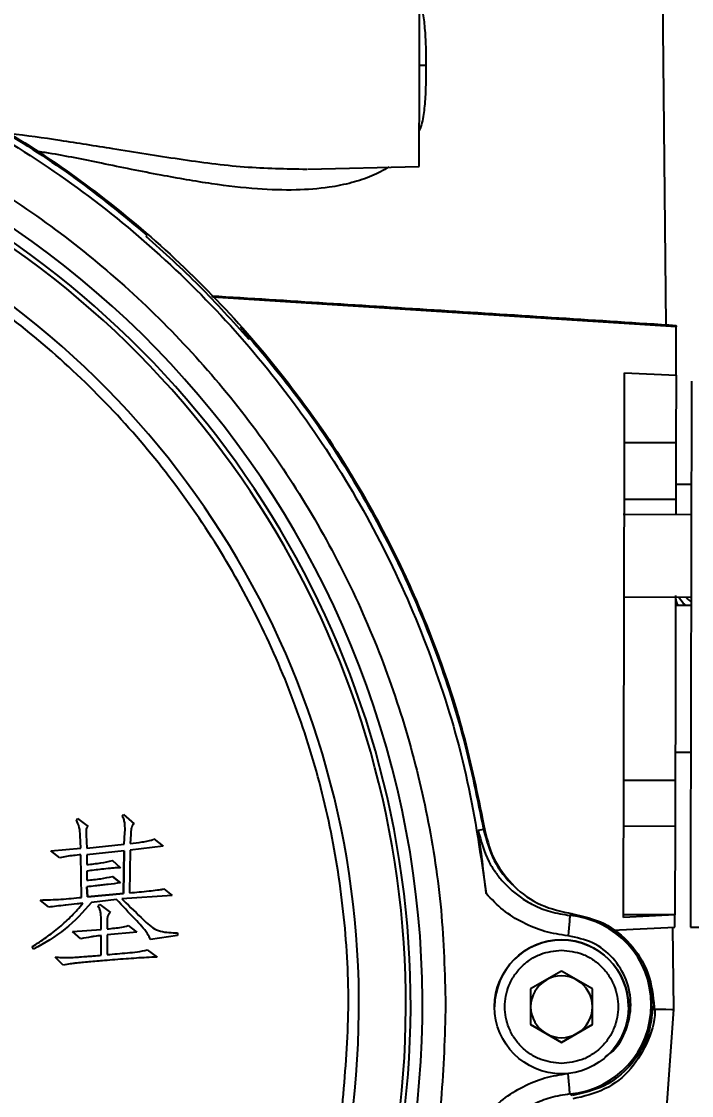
# Model space of a CAD drawing. Header units: millimetres. Extents: x 5659 to 7608, y 3628 to 5007.
# Drawn here: x 6293.3 to 6358.4, y 4759.1 to 4863.5 of the extents above; entities that cross this region are included whole.
import ezdxf

# ---------------------------------------------------------------- set-up
doc = ezdxf.new("R2010")
doc.units = ezdxf.units.MM
doc.layers.add('AM_5', color=3, linetype='Continuous', lineweight=25)
doc.styles.add('SLDTEXTSTYLE1', font='txt.shx', dxfattribs={"width": 0.7, "bigfont": 'gbcbig.shx'})
doc.dimstyles.new('SLDDIMSTYLE12$0', dxfattribs={"dimtxt": 12, "dimasz": 10, "dimexe": 0, "dimexo": 0.0625, "dimgap": 0.875, "dimtad": 1, "dimdec": 1, "dimlfac": 1.8, "dimrnd": 1e-09, "dimzin": 12, "dimdsep": 46, "dimtxsty": 'SLDTEXTSTYLE1', "dimcen": 0.09, "dimdle": 8.16, "dimclrd": 3, "dimclre": 3, "dimadec": 0, "dimazin": 3, "dimtfac": 1, "dimtdec": 1, "dimtofl": 0, "dimtmove": 0, "dimatfit": 3, "dimfxl": 0, "dimfrac": 2, "dimtolj": 1, "dimlwd": 5, "dimlwe": 5, "dimarcsym": 0})

# ---------------------------------------------------------------- blocks, each defined once
blk = doc.blocks.new('*D65')
at = {"layer": 'AM_5', "color": 3, "lineweight": 5, "transparency": 16777216}
blk.add_line((6297.04, 4966.27), (6476.87, 4966.27), dxfattribs=at)
at = {"layer": 'AM_5', "color": 3, "linetype": 'Continuous', "lineweight": 5, "transparency": 16777216}
for p, q in [((6476.87, 4956.27), (6476.87, 4677.53)), ((6344.04, 4667.53), (6476.87, 4667.53))]:
    blk.add_line(p, q, dxfattribs=at)
at = {"layer": 'AM_5', "color": 3, "transparency": 16777216}
for points in [[(6475.2, 4956.27), (6478.53, 4956.27), (6476.87, 4966.27)], [(6475.2, 4677.53), (6478.53, 4677.53), (6476.87, 4667.53)]]:
    blk.add_solid(points, dxfattribs=at)
at = {"layer": 'Defpoints', "color": 0, "transparency": 16777216}
for p in [(6296.97, 4966.27), (6343.98, 4667.53), (6476.87, 4667.53)]:
    blk.add_point(p, dxfattribs=at)
at = {"layer": 'AM_5', "color": 0, "transparency": 16777216, "insert": (6469.99, 4816.9), "char_height": 12, "attachment_point": 5, "rotation": 90, "style": 'SLDTEXTSTYLE1'}
blk.add_mtext('\\A1;300', dxfattribs=at)

msp = doc.modelspace()

# ---------------------------------------------------------------- linework, layer by layer
at = {"color": 7, "linetype": 'Continuous', "lineweight": 25}
for p, q in [((6355.933, 4833.987), (6355.401, 4882.506)), ((6321.088, 4849.144), (6331.931, 4849.405)), ((6305.399, 4842.592), (6305.51, 4842.704)), ((6356.897, 4833.813), (6311.849, 4836.712)), ((6314.568, 4833.829), (6315.498, 4832.702)), ((6315.506, 4832.709), (6315.394, 4832.597)), ((6351.888, 4829.338), (6356.887, 4829.112)), ((6356.887, 4829.112), (6356.873, 4822.537)), ((6356.873, 4822.537), (6351.873, 4822.547)), ((6358.365, 4818.499), (6356.865, 4818.502)), ((6356.862, 4817.043), (6351.862, 4817.053)), ((6356.862, 4817.043), (6356.858, 4815.566)), ((6358.358, 4815.562), (6351.758, 4815.577)), ((6351.741, 4807.577), (6358.341, 4807.562)), ((6358.34, 4806.739), (6356.84, 4806.742)), ((6356.809, 4792.502), (6358.309, 4792.499)), ((6351.803, 4789.767), (6356.803, 4789.756)), ((6298.618, 4785.91), (6298.745, 4786.038)), ((6298.618, 4785.91), (6298.745, 4786.038)), ((6298.618, 4785.91), (6298.618, 4785.91)), ((6298.745, 4786.038), (6299.766, 4785.272)), ((6298.745, 4786.038), (6298.745, 4786.038)), ((6298.745, 4786.038), (6299.766, 4785.272)), ((6303.085, 4786.293), (6303.213, 4786.421)), ((6303.085, 4786.293), (6303.213, 4786.421)), ((6303.085, 4786.293), (6303.085, 4786.293)), ((6303.213, 4786.421), (6304.234, 4785.527)), ((6303.213, 4786.421), (6303.213, 4786.421)), ((6303.213, 4786.421), (6304.234, 4785.527)), ((6299.766, 4785.272), (6299.766, 4785.272)), ((6304.234, 4785.527), (6304.234, 4785.527)), ((6338.176, 4784.983), (6337.659, 4784.863)), ((6338.301, 4784.87), (6338.301, 4784.87)), ((6356.794, 4785.281), (6351.794, 4785.292)), ((6356.794, 4785.281), (6356.775, 4776.679)), ((6299.064, 4783.166), (6299.001, 4784.378)), ((6299.575, 4784.442), (6299.639, 4783.166)), ((6299.575, 4784.442), (6299.575, 4784.442)), ((6299.575, 4784.442), (6299.639, 4783.166)), ((6303.277, 4783.549), (6303.341, 4784.698)), ((6303.277, 4783.549), (6303.341, 4784.698)), ((6303.341, 4784.698), (6303.341, 4784.698)), ((6303.915, 4784.506), (6303.851, 4783.613)), ((6306.149, 4784.059), (6307.043, 4783.357)), ((6306.149, 4784.059), (6306.149, 4784.059)), ((6306.149, 4784.059), (6307.043, 4783.357)), ((6296.128, 4782.91), (6299.064, 4783.166)), ((6297.022, 4782.208), (6296.128, 4782.91)), ((6296.128, 4782.91), (6296.128, 4782.91)), ((6299.639, 4783.166), (6303.277, 4783.549)), ((6299.639, 4783.166), (6303.277, 4783.549)), ((6299.639, 4783.166), (6299.639, 4783.166)), ((6303.277, 4782.91), (6299.639, 4782.528)), ((6303.213, 4778.762), (6303.277, 4782.91)), ((6303.277, 4782.91), (6303.213, 4778.762)), ((6303.277, 4783.549), (6303.277, 4783.549)), ((6303.851, 4782.974), (6303.787, 4778.826)), ((6307.043, 4783.357), (6303.851, 4782.974)), ((6307.043, 4783.357), (6307.043, 4783.357)), ((6299.128, 4778.379), (6299.064, 4782.528)), ((6299.639, 4782.528), (6299.639, 4781.57)), ((6302.128, 4781.953), (6302.894, 4781.251)), ((6302.128, 4781.953), (6302.128, 4781.953)), ((6302.894, 4781.251), (6302.128, 4781.953)), ((6299.639, 4780.932), (6299.639, 4780.038)), ((6302.894, 4781.251), (6302.894, 4781.251)), ((6302.128, 4780.421), (6302.894, 4779.783)), ((6302.128, 4780.421), (6302.128, 4780.421)), ((6302.894, 4779.783), (6302.128, 4780.421)), ((6302.894, 4779.783), (6302.894, 4779.783)), ((6299.639, 4779.4), (6299.703, 4778.443)), ((6299.703, 4778.443), (6299.639, 4779.4)), ((6299.703, 4778.443), (6303.213, 4778.762)), ((6303.213, 4778.762), (6299.703, 4778.443)), ((6307.936, 4778.57), (6303.022, 4778.251)), ((6303.213, 4778.762), (6303.213, 4778.762)), ((6307.106, 4779.209), (6307.936, 4778.57)), ((6307.106, 4779.209), (6307.106, 4779.209)), ((6307.106, 4779.209), (6307.936, 4778.57)), ((6307.936, 4778.57), (6307.936, 4778.57)), ((6295.937, 4777.422), (6295.107, 4778.124)), ((6295.107, 4778.124), (6295.107, 4778.124)), ((6299.703, 4778.443), (6299.703, 4778.443)), ((6302.511, 4778.187), (6300.086, 4777.868)), ((6300.724, 4777.549), (6300.915, 4777.677)), ((6300.724, 4777.549), (6300.915, 4777.677)), ((6300.724, 4777.549), (6300.724, 4777.549)), ((6300.915, 4777.677), (6301.937, 4776.911)), ((6300.915, 4777.677), (6300.915, 4777.677)), ((6300.915, 4777.677), (6301.937, 4776.911)), ((6301.937, 4776.911), (6301.937, 4776.911)), ((6346.827, 4776.78), (6346.577, 4776.631)), ((6356.775, 4776.679), (6351.775, 4776.69)), ((6356.775, 4776.679), (6351.775, 4776.438)), ((6358.275, 4776.661), (6358.273, 4775.499)), ((6301.043, 4775.251), (6301.043, 4776.081)), ((6301.617, 4775.89), (6301.617, 4775.315)), ((6301.617, 4775.89), (6301.617, 4775.89)), ((6303.66, 4775.634), (6304.49, 4774.996)), ((6303.66, 4775.634), (6303.66, 4775.634)), ((6303.66, 4775.634), (6304.49, 4774.996)), ((6350.693, 4775.196), (6356.773, 4775.502)), ((6356.661, 4767.503), (6356.574, 4775.492)), ((6358.273, 4775.499), (6359.695, 4775.496)), ((6298.235, 4775.06), (6301.043, 4775.251)), ((6299.064, 4774.358), (6298.235, 4775.06)), ((6298.235, 4775.06), (6298.235, 4775.06)), ((6301.043, 4775.251), (6301.043, 4775.251)), ((6301.043, 4772.762), (6301.043, 4774.677)), ((6304.49, 4774.996), (6301.617, 4774.741)), ((6301.617, 4774.741), (6301.617, 4772.826)), ((6304.49, 4774.996), (6304.49, 4774.996)), ((6308.447, 4774.677), (6305.83, 4774.294)), ((6308.447, 4774.932), (6308.447, 4774.677)), ((6308.447, 4774.932), (6308.447, 4774.932)), ((6294.469, 4773.337), (6294.341, 4773.592)), ((6294.341, 4773.592), (6294.341, 4773.592)), ((6297.341, 4771.805), (6296.575, 4772.571)), ((6296.575, 4772.571), (6296.575, 4772.571)), ((6301.043, 4772.762), (6301.043, 4772.762)), ((6305.511, 4773.273), (6306.468, 4772.571)), ((6305.511, 4773.273), (6305.511, 4773.273)), ((6305.511, 4773.273), (6306.468, 4772.571)), ((6306.468, 4772.571), (6306.468, 4772.571)), ((6345.756, 4771.213), (6342.756, 4769.481)), ((6348.756, 4769.481), (6345.756, 4771.213)), ((6342.756, 4769.481), (6342.756, 4766.017)), ((6348.756, 4766.017), (6348.756, 4769.481)), ((6339.256, 4767.756), (6339.256, 4767.756)), ((6352.256, 4767.742), (6352.256, 4767.742)), ((6352.732, 4712.988), (6356.661, 4767.503)), ((6354.756, 4767.721), (6354.756, 4767.721)), ((6342.756, 4766.017), (6345.756, 4764.285)), ((6344.256, 4765.151), (6342.756, 4766.017)), ((6345.756, 4764.285), (6348.756, 4766.017)), ((6348.756, 4766.017), (6347.256, 4765.151)), ((6345.756, 4764.285), (6344.256, 4765.151)), ((6347.256, 4765.151), (6345.756, 4764.285)), ((6345.756, 4764.285), (6345.756, 4764.285)), ((6346.827, 4759.129), (6346.577, 4759.278))]:
    msp.add_line(p, q, dxfattribs=at)
at = {"color": 7, "linetype": 'Continuous', "lineweight": 25, "flags": 128}
for points in [[(6358.386, 4828.526), (6358.381, 4826.312), (6358.376, 4823.854), (6358.37, 4821.181), (6358.364, 4818.324), (6358.358, 4815.317), (6358.351, 4812.194), (6358.344, 4808.993), (6358.337, 4805.751), (6358.33, 4802.506), (6358.324, 4799.296), (6358.317, 4796.159), (6358.31, 4793.132), (6358.304, 4790.249), (6358.298, 4787.545), (6358.293, 4785.052), (6358.288, 4782.798), (6358.284, 4780.811), (6358.28, 4779.113), (6358.277, 4777.724), (6358.275, 4776.661)], [(6357.849, 4806.74), (6357.572, 4806.971), (6357.122, 4807.565)], [(6346.577, 4776.631), (6346.573, 4776.587), (6346.562, 4776.47), (6346.544, 4776.284), (6346.521, 4776.036), (6346.492, 4775.736), (6346.46, 4775.394), (6346.425, 4775.025), (6346.389, 4774.64)], [(6354.681, 4767.507), (6354.891, 4767.506), (6355.873, 4767.504), (6356.464, 4767.503), (6356.661, 4767.503)], [(6346.577, 4759.278), (6346.573, 4759.322), (6346.562, 4759.439), (6346.544, 4759.626), (6346.521, 4759.873), (6346.492, 4760.174), (6346.46, 4760.515), (6346.425, 4760.885), (6346.389, 4761.269)]]:
    msp.add_lwpolyline(points, dxfattribs=at)
at = {"color": 7, "linetype": 'Continuous', "lineweight": 25}
msp.add_circle((6345.756, 4767.749), 6.5, dxfattribs=at)
for centre, radius, start, end in [((6240.756, 4767.954), 91.48, 295.79271, 180), ((6332.648, 4870.738), 11.51, 266.68387, 269.63147), ((6240.756, 4767.954), 90.341, 353.64897, 186.35103), ((6240.756, 4767.954), 89.875, 353.64897, 186.35103), ((6240.756, 4767.954), 85.319, 353.33017, 186.66983), ((6345.756, 4767.955), 8.715, 275.40246, 84.59754), ((6345.756, 4767.749), 6.5, 359.93876, 179.93876), ((6345.756, 4767.749), 3, 120, 180), ((6345.756, 4767.749), 3, 60, 120), ((6345.756, 4767.749), 3, 0, 60), ((6345.756, 4767.749), 3, 180, 240), ((6345.756, 4767.749), 3, 300, 0), ((6345.756, 4767.749), 3, 240, 300)]:
    msp.add_arc(centre, radius, start, end, dxfattribs=at)
for points in [[(6331.931, 4849.405), (6331.931, 4849.442), (6331.931, 4849.515), (6331.932, 4850.101), (6331.934, 4851.011), (6331.937, 4852.245), (6331.94, 4853.747), (6331.944, 4855.461), (6331.948, 4857.321), (6331.952, 4859.255), (6331.956, 4861.189), (6331.96, 4863.049), (6331.963, 4864.763), (6331.967, 4866.265), (6331.969, 4867.499), (6331.971, 4868.409), (6331.973, 4868.995), (6331.973, 4869.068), (6331.973, 4869.105)], [(6251.546, 4865.628), (6255.197, 4865.104), (6262.501, 4864.056), (6273.144, 4860.936), (6283.387, 4856.728), (6293.088, 4851.373), (6302.127, 4844.968), (6310.389, 4837.587), (6317.77, 4829.325), (6324.175, 4820.286), (6329.53, 4810.585), (6333.738, 4800.342), (6336.858, 4789.699), (6337.906, 4782.396), (6338.43, 4778.744)], [(6257.784, 4865.374), (6260.698, 4864.787), (6266.526, 4863.611), (6275.02, 4860.858), (6283.249, 4857.411), (6291.12, 4853.211), (6298.621, 4848.365), (6303.214, 4844.591), (6305.51, 4842.704)], [(6258.088, 4865.426), (6261.383, 4864.739), (6267.971, 4863.367), (6277.523, 4860.046), (6286.707, 4855.842), (6295.41, 4850.706), (6303.546, 4844.717), (6311.031, 4837.929), (6317.786, 4830.416), (6323.741, 4822.254), (6328.839, 4813.529), (6333.004, 4804.328), (6336.284, 4794.761), (6337.628, 4788.167), (6338.301, 4784.87)], [(6240.756, 4861.695), (6243.824, 4861.608), (6249.959, 4861.434), (6259.074, 4860.031), (6268.011, 4857.806), (6276.687, 4854.698), (6285.016, 4850.759), (6292.919, 4846.022), (6300.32, 4840.533), (6307.147, 4834.346), (6313.335, 4827.519), (6318.824, 4820.118), (6323.561, 4812.215), (6327.5, 4803.885), (6330.607, 4795.21), (6332.833, 4786.272), (6334.236, 4777.158), (6334.41, 4771.022), (6334.497, 4767.955)], [(6324.472, 4758.164), (6324.727, 4761.117), (6325.236, 4767.023), (6324.811, 4775.922), (6323.52, 4784.725), (6321.291, 4793.343), (6318.173, 4801.679), (6314.192, 4809.64), (6309.397, 4817.138), (6303.839, 4824.089), (6297.58, 4830.417), (6290.69, 4836.051), (6283.245, 4840.929), (6275.328, 4844.995), (6267.027, 4848.209), (6258.434, 4850.514), (6249.644, 4851.969), (6243.719, 4852.15), (6240.756, 4852.24)], [(6315.394, 4832.597), (6313.818, 4834.353), (6310.665, 4837.864), (6307.154, 4841.016), (6305.399, 4842.592)], [(6356.887, 4829.112), (6356.889, 4830.072), (6356.894, 4831.991), (6356.896, 4833.206), (6356.897, 4833.813)], [(6315.506, 4832.709), (6317.393, 4830.412), (6321.167, 4825.819), (6326.012, 4818.318), (6330.213, 4810.447), (6333.66, 4802.219), (6336.413, 4793.724), (6337.588, 4787.897), (6338.176, 4784.983)], [(6351.775, 4776.438), (6351.776, 4776.874), (6351.778, 4777.748), (6351.782, 4779.727), (6351.787, 4782.152), (6351.793, 4785.027), (6351.8, 4788.285), (6351.808, 4791.867), (6351.816, 4795.706), (6351.825, 4799.729), (6351.833, 4803.862), (6351.842, 4808.025), (6351.851, 4812.141), (6351.86, 4816.132), (6351.868, 4819.925), (6351.875, 4823.439), (6351.882, 4826.647), (6351.886, 4828.441), (6351.888, 4829.338)], [(6356.873, 4822.537), (6356.872, 4822.141), (6356.871, 4821.349), (6356.868, 4819.839), (6356.864, 4818.307), (6356.862, 4817.464), (6356.862, 4817.043)], [(6356.803, 4789.756), (6356.803, 4789.51), (6356.802, 4789.019), (6356.799, 4787.888), (6356.796, 4786.599), (6356.795, 4785.72), (6356.794, 4785.281)], [(6346.827, 4776.78), (6347.881, 4776.538), (6349.989, 4776.054), (6352.542, 4773.967), (6354.306, 4771.181), (6354.533, 4769.03), (6354.647, 4767.955)], [(6356.773, 4775.502), (6356.773, 4775.552), (6356.773, 4775.651), (6356.775, 4776.336), (6356.775, 4776.679)], [(6334.497, 4767.955), (6334.41, 4764.887), (6334.236, 4758.752), (6332.833, 4749.637), (6330.607, 4740.699), (6327.5, 4732.024), (6323.561, 4723.695), (6318.824, 4715.792), (6313.335, 4708.391), (6307.147, 4701.564), (6300.32, 4695.376), (6292.919, 4689.887), (6285.016, 4685.15), (6276.687, 4681.211), (6268.011, 4678.104), (6259.074, 4675.878), (6249.959, 4674.475), (6243.824, 4674.301), (6240.756, 4674.214)], [(6354.647, 4767.955), (6354.533, 4766.879), (6354.306, 4764.729), (6352.542, 4761.942), (6349.989, 4759.856), (6347.881, 4759.371), (6346.827, 4759.129)]]:
    msp.add_open_spline(points, degree=3, dxfattribs=at)
for points, knots in [([(6258.088, 4865.426), (6260.754, 4864.886), (6266.2, 4863.783), (6274.325, 4861.215), (6282.537, 4857.865), (6290.703, 4853.587), (6298.478, 4848.627), (6303.195, 4844.704), (6305.461, 4842.82)], [0, 0, 0, 0, 0.1535242, 0.3136607, 0.480409, 0.6537687, 0.8337391, 1, 1, 1, 1]), ([(6331.964, 4865.23), (6332.043, 4865.019), (6332.296, 4864.336), (6332.457, 4862.983), (6332.577, 4861.193), (6332.575, 4859.915), (6332.574, 4859.228)], [0, 0, 0, 0, 0.1149044, 0.3730702, 0.6626095, 1, 1, 1, 1]), ([(6332.574, 4859.228), (6332.574, 4858.511), (6332.574, 4857.183), (6332.465, 4855.321), (6332.302, 4853.885), (6332.029, 4853.151), (6331.938, 4852.905)], [0, 0, 0, 0, 0.3327022, 0.6174452, 0.8718539, 1, 1, 1, 1]), ([(6291.814, 4852.609), (6291.936, 4852.6), (6293.687, 4852.468), (6297.139, 4851.935), (6302.633, 4851.074), (6308.617, 4850.096), (6314.937, 4849.249), (6318.987, 4849.178), (6320.997, 4849.142)], [0, 0, 0, 0, 0.0118812, 0.1717149, 0.3437603, 0.5639817, 0.7835609, 1, 1, 1, 1]), ([(6329, 4849.335), (6328.454, 4849.035), (6327.306, 4848.404), (6325.351, 4847.776), (6322.902, 4847.279), (6319.848, 4847.053), (6316.042, 4847.179), (6311.665, 4847.689), (6306.619, 4848.576), (6301.326, 4849.639), (6297.237, 4850.503), (6295.052, 4850.822), (6294.612, 4850.887)], [0, 0, 0, 0, 0.05917422, 0.12456737, 0.1945037, 0.29319372, 0.40381634, 0.5308787, 0.66921315, 0.82787427, 0.96536839, 1, 1, 1, 1]), ([(6356.898, 4833.925), (6349.287, 4834.417), (6334.242, 4835.388), (6319.195, 4836.331), (6311.761, 4836.797)], [0, 0, 0, 0, 0.5059249, 1, 1, 1, 1]), ([(6356.898, 4833.916), (6356.898, 4833.918), (6356.898, 4833.923), (6356.897, 4833.854), (6356.897, 4833.813)], [0, 0, 0, 0, 0.4124146, 1, 1, 1, 1]), ([(6315.809, 4832.325), (6317.37, 4830.503), (6321.31, 4825.903), (6326.101, 4818.398), (6330.473, 4810.118), (6333.801, 4802.12), (6336.532, 4793.683), (6337.707, 4787.829), (6338.301, 4784.87)], [0, 0, 0, 0, 0.1352933, 0.3415257, 0.5005703, 0.6633309, 0.8298076, 1, 1, 1, 1]), ([(6356.841, 4807.414), (6356.84, 4806.985), (6356.836, 4805.25), (6356.83, 4802.138), (6356.822, 4798.32), (6356.814, 4794.861), (6356.808, 4791.871), (6356.805, 4790.461), (6356.803, 4789.756)], [0, 0, 0, 0, 0.061728, 0.2493824, 0.4370368, 0.6246912, 0.8123456, 1, 1, 1, 1]), ([(6357.081, 4806.741), (6357.016, 4806.868), (6356.857, 4807.174), (6356.865, 4807.509), (6356.87, 4807.706)], [0, 0, 0, 0, 0.41316202, 1, 1, 1, 1]), ([(6358.34, 4807.15), (6358.307, 4807.166), (6358.153, 4807.24), (6357.976, 4807.382), (6357.861, 4807.524), (6357.829, 4807.564)], [0, 0, 0, 0, 0.1638544, 0.7694326, 1, 1, 1, 1]), ([(6299.001, 4784.378), (6298.984, 4784.646), (6298.952, 4785.181), (6298.729, 4785.668), (6298.618, 4785.91)], [0, 0, 0, 0, 0.5014294, 1, 1, 1, 1]), ([(6303.341, 4784.698), (6303.348, 4784.971), (6303.358, 4785.384), (6303.274, 4785.931), (6303.147, 4786.174), (6303.085, 4786.293)], [0, 0, 0, 0, 0.5004867, 0.7563958, 1, 1, 1, 1]), ([(6299.766, 4785.272), (6299.748, 4785.266), (6299.713, 4785.253), (6299.655, 4785.202), (6299.595, 4785.082), (6299.552, 4784.819), (6299.566, 4784.593), (6299.575, 4784.442)], [0, 0, 0, 0, 0.0627384, 0.1251056, 0.2501602, 0.4999525, 1, 1, 1, 1]), ([(6304.234, 4785.527), (6304.193, 4785.503), (6304.112, 4785.456), (6304.016, 4785.29), (6303.925, 4784.975), (6303.919, 4784.694), (6303.915, 4784.506)], [0, 0, 0, 0, 0.1246065, 0.249783, 0.4997551, 1, 1, 1, 1]), ([(6338.43, 4778.744), (6338.31, 4779.812), (6338.069, 4781.959), (6337.796, 4783.892), (6337.659, 4784.863)], [0, 0, 0, 0, 0.4975573, 1, 1, 1, 1]), ([(6337.659, 4784.863), (6337.934, 4783.829), (6338.305, 4782.437), (6339.26, 4780.902), (6339.938, 4780.022), (6340.753, 4779.183), (6341.772, 4778.357), (6343.083, 4777.574), (6344.712, 4776.912), (6345.936, 4776.728), (6346.577, 4776.631)], [0, 0, 0, 0, 0.2442896, 0.3290361, 0.4144899, 0.500125, 0.5979924, 0.7157703, 0.8510724, 1, 1, 1, 1]), ([(6338.176, 4784.983), (6338.457, 4783.95), (6339.019, 4781.889), (6341.037, 4779.345), (6343.687, 4777.463), (6345.779, 4777.008), (6346.827, 4776.78)], [0, 0, 0, 0, 0.2500466, 0.4994486, 0.7493959, 1, 1, 1, 1]), ([(6338.301, 4784.87), (6338.569, 4783.831), (6339.097, 4781.785), (6340.497, 4780.204), (6341.187, 4779.425)], [0, 0, 0, 0, 0.507606, 1, 1, 1, 1]), ([(6303.851, 4783.613), (6304.241, 4783.661), (6304.825, 4783.733), (6305.503, 4783.843), (6305.821, 4783.919), (6305.962, 4783.962), (6306.033, 4783.983), (6306.093, 4784.011), (6306.13, 4784.043), (6306.149, 4784.059)], [0, 0, 0, 0, 0.49995995, 0.74998201, 0.87472536, 0.91640606, 0.93767838, 0.96871216, 1, 1, 1, 1]), ([(6299.064, 4782.528), (6298.821, 4782.499), (6298.356, 4782.446), (6297.67, 4782.368), (6297.237, 4782.261), (6297.022, 4782.208)], [0, 0, 0, 0, 0.3550758, 0.6787643, 1, 1, 1, 1]), ([(6299.639, 4781.57), (6300.095, 4781.614), (6300.932, 4781.695), (6301.754, 4781.872), (6302.128, 4781.953)], [0, 0, 0, 0, 0.5444227, 1, 1, 1, 1]), ([(6302.894, 4781.251), (6302.723, 4781.251), (6302.395, 4781.251), (6301.787, 4781.191), (6301.109, 4781.117), (6300.351, 4781.025), (6299.875, 4780.963), (6299.639, 4780.932)], [0, 0, 0, 0, 0.15654374, 0.3002265, 0.55985572, 0.78134838, 1, 1, 1, 1]), ([(6299.639, 4780.038), (6300.095, 4780.082), (6300.932, 4780.163), (6301.754, 4780.34), (6302.128, 4780.421)], [0, 0, 0, 0, 0.5444227, 1, 1, 1, 1]), ([(6302.894, 4779.783), (6302.496, 4779.735), (6301.995, 4779.674), (6301.465, 4779.61), (6301.325, 4779.593), (6301.284, 4779.588), (6301.178, 4779.575), (6300.902, 4779.544), (6300.36, 4779.483), (6299.91, 4779.431), (6299.639, 4779.4)], [0, 0, 0, 0, 0.36644555, 0.46233408, 0.4884448, 0.49604177, 0.49999981, 0.58584167, 0.75000003, 1, 1, 1, 1]), ([(6303.787, 4778.826), (6304.098, 4778.854), (6304.729, 4778.91), (6305.632, 4778.994), (6306.325, 4779.077), (6306.803, 4779.14), (6307.005, 4779.186), (6307.106, 4779.209)], [0, 0, 0, 0, 0.2800254, 0.5679935, 0.8139788, 0.90683, 1, 1, 1, 1]), ([(6346.389, 4774.64), (6345.629, 4774.755), (6344.114, 4774.984), (6341.985, 4775.87), (6340.029, 4777.09), (6338.964, 4778.192), (6338.43, 4778.744)], [0, 0, 0, 0, 0.2507669, 0.5000113, 0.749245, 1, 1, 1, 1]), ([(6294.341, 4773.592), (6294.797, 4773.885), (6295.71, 4774.471), (6296.989, 4775.477), (6298.194, 4776.572), (6298.902, 4777.394), (6299.256, 4777.804)], [0, 0, 0, 0, 0.2500184, 0.50003, 0.7500152, 1, 1, 1, 1]), ([(6294.341, 4773.592), (6294.797, 4773.885), (6295.71, 4774.471), (6296.989, 4775.477), (6298.194, 4776.572), (6298.902, 4777.394), (6299.256, 4777.804)], [0, 0, 0, 0, 0.2500184, 0.50003, 0.7500152, 1, 1, 1, 1]), ([(6300.086, 4777.868), (6299.269, 4776.966), (6297.635, 4775.161), (6295.525, 4773.945), (6294.469, 4773.337)], [0, 0, 0, 0, 0.49972606, 1, 1, 1, 1]), ([(6295.107, 4778.124), (6295.779, 4778.141), (6297.122, 4778.175), (6298.459, 4778.311), (6299.128, 4778.379)], [0, 0, 0, 0, 0.4998338, 1, 1, 1, 1]), ([(6295.107, 4778.124), (6295.779, 4778.141), (6297.122, 4778.175), (6298.459, 4778.311), (6299.128, 4778.379)], [0, 0, 0, 0, 0.4998338, 1, 1, 1, 1]), ([(6299.256, 4777.804), (6299.065, 4777.784), (6298.511, 4777.725), (6297.94, 4777.662), (6297.271, 4777.589), (6296.717, 4777.527), (6296.183, 4777.455), (6295.937, 4777.422)], [0, 0, 0, 0, 0.1726098, 0.5000206, 0.5157116, 0.7774565, 1, 1, 1, 1]), ([(6301.043, 4776.081), (6301.034, 4776.335), (6301.022, 4776.716), (6300.91, 4777.216), (6300.786, 4777.438), (6300.724, 4777.549)], [0, 0, 0, 0, 0.5002034, 0.7503812, 1, 1, 1, 1]), ([(6305.83, 4774.294), (6305.732, 4774.476), (6305.339, 4775.207), (6304.13, 4776.444), (6303.109, 4777.543), (6302.511, 4778.187)], [0, 0, 0, 0, 0.1204989, 0.4845828, 1, 1, 1, 1]), ([(6303.022, 4778.251), (6303.158, 4778.12), (6303.952, 4777.352), (6304.934, 4776.392), (6306.013, 4775.383), (6307.058, 4774.964), (6307.891, 4774.945), (6308.447, 4774.932)], [0, 0, 0, 0, 0.0858222, 0.500579, 0.6255537, 0.7499526, 1, 1, 1, 1]), ([(6303.022, 4778.251), (6303.158, 4778.12), (6303.952, 4777.352), (6304.934, 4776.392), (6306.013, 4775.383), (6307.058, 4774.964), (6307.891, 4774.945), (6308.447, 4774.932)], [0, 0, 0, 0, 0.0858134, 0.500579, 0.6255537, 0.7499526, 1, 1, 1, 1]), ([(6301.937, 4776.911), (6301.896, 4776.887), (6301.814, 4776.838), (6301.703, 4776.681), (6301.595, 4776.365), (6301.608, 4776.08), (6301.617, 4775.89)], [0, 0, 0, 0, 0.1249641, 0.2504056, 0.5000303, 1, 1, 1, 1]), ([(6346.892, 4776.658), (6347.977, 4776.401), (6350.107, 4775.894), (6352.644, 4773.782), (6354.41, 4770.992), (6354.639, 4768.825), (6354.756, 4767.711)], [0, 0, 0, 0, 0.2552275, 0.5011918, 0.7437843, 1, 1, 1, 1]), ([(6301.617, 4775.315), (6301.865, 4775.343), (6302.334, 4775.396), (6303.022, 4775.469), (6303.449, 4775.58), (6303.66, 4775.634)], [0, 0, 0, 0, 0.3619719, 0.6841185, 1, 1, 1, 1]), ([(6301.043, 4774.677), (6300.815, 4774.645), (6300.52, 4774.603), (6300.189, 4774.555), (6299.756, 4774.492), (6299.392, 4774.422), (6299.064, 4774.358)], [0, 0, 0, 0, 0.3449558, 0.4462952, 0.5002092, 1, 1, 1, 1]), ([(6349.983, 4762.874), (6350.239, 4763.051), (6351.175, 4763.697), (6352.141, 4765.505), (6352.632, 4767.946), (6352.162, 4770.438), (6350.837, 4772.566), (6348.831, 4774.141), (6347.203, 4774.474), (6346.389, 4774.64)], [0, 0, 0, 0, 0.0591141, 0.2159284, 0.3727427, 0.5295571, 0.6863714, 0.8431857, 1, 1, 1, 1]), ([(6296.575, 4772.571), (6297.008, 4772.555), (6298.002, 4772.517), (6299.492, 4772.63), (6300.547, 4772.72), (6301.043, 4772.762)], [0, 0, 0, 0, 0.289978, 0.6665707, 1, 1, 1, 1]), ([(6296.575, 4772.571), (6296.875, 4772.555), (6297.621, 4772.514), (6298.74, 4772.581), (6299.928, 4772.663), (6300.671, 4772.729), (6301.043, 4772.762)], [0, 0, 0, 0, 0.2013712, 0.4999053, 0.7499521, 1, 1, 1, 1]), ([(6306.468, 4772.571), (6306.126, 4772.562), (6305.453, 4772.543), (6304.446, 4772.475), (6303.422, 4772.403), (6302.392, 4772.324), (6301.443, 4772.244), (6300.601, 4772.176), (6299.863, 4772.11), (6299.169, 4772.045), (6298.561, 4771.981), (6297.956, 4771.921), (6297.567, 4771.848), (6297.341, 4771.805)], [0, 0, 0, 0, 0.111912, 0.2203794, 0.3303488, 0.4480332, 0.5586453, 0.6421864, 0.7244882, 0.8011937, 0.8704803, 0.9246662, 1, 1, 1, 1]), ([(6301.617, 4772.826), (6301.943, 4772.851), (6302.596, 4772.902), (6303.572, 4772.989), (6304.55, 4773.074), (6305.191, 4773.207), (6305.511, 4773.273)], [0, 0, 0, 0, 0.2501141, 0.5002263, 0.7503325, 1, 1, 1, 1]), ([(6345.756, 4762.249), (6345.064, 4762.323), (6344, 4762.436), (6342.719, 4763.122), (6341.839, 4763.831), (6341.125, 4764.713), (6340.46, 4765.993), (6340.123, 4767.749), (6340.46, 4769.506), (6341.125, 4770.786), (6341.839, 4771.667), (6342.719, 4772.377), (6344, 4773.063), (6345.064, 4773.176), (6345.756, 4773.249)], [0, 0, 0, 0, 0.1197284, 0.1841803, 0.25, 0.3158197, 0.3802716, 0.5, 0.6197284, 0.6841803, 0.75, 0.8158197, 0.8802716, 1, 1, 1, 1]), ([(6345.756, 4773.249), (6346.448, 4773.176), (6347.512, 4773.063), (6348.793, 4772.377), (6349.673, 4771.667), (6350.387, 4770.786), (6351.052, 4769.506), (6351.389, 4767.749), (6351.052, 4765.993), (6350.387, 4764.713), (6349.673, 4763.831), (6348.793, 4763.122), (6347.512, 4762.436), (6346.448, 4762.323), (6345.756, 4762.249)], [0, 0, 0, 0, 0.1197284, 0.1841803, 0.25, 0.3158197, 0.3802716, 0.5, 0.6197284, 0.6841803, 0.75, 0.8158197, 0.8802716, 1, 1, 1, 1]), ([(6354.754, 4767.72), (6354.755, 4767.717), (6354.948, 4766.652), (6354.264, 4764.443), (6352.661, 4761.645), (6350.036, 4759.534), (6347.914, 4759.043), (6346.854, 4758.797)], [0, 0, 0, 0, 0.0007305, 0.2505479, 0.5003652, 0.7501826, 1, 1, 1, 1]), ([(6338.43, 4757.165), (6338.964, 4757.718), (6340.029, 4758.819), (6341.985, 4760.039), (6344.114, 4760.925), (6345.629, 4761.154), (6346.389, 4761.269)], [0, 0, 0, 0, 0.250755, 0.4999887, 0.7492331, 1, 1, 1, 1]), ([(6346.577, 4759.278), (6345.936, 4759.181), (6344.713, 4758.997), (6343.233, 4758.395), (6342.144, 4757.78), (6341.378, 4757.238), (6340.091, 4756.143), (6338.511, 4754.184), (6337.939, 4752.077), (6337.659, 4751.046)], [0, 0, 0, 0, 0.1490589, 0.284486, 0.365253, 0.4374072, 0.5004523, 0.7554674, 1, 1, 1, 1])]:
    msp.add_open_spline(points, degree=3, knots=knots, dxfattribs=at)

# ---------------------------------------------------------------- dimensions: what is measured, and where the dimension line sits
at = {"layer": 'AM_5'}
dim = msp.add_linear_dim(base=(6476.866, 4667.529), p1=(6296.974, 4966.27), p2=(6343.975, 4667.529), angle=90, text='300', dimstyle='SLDDIMSTYLE12$0', override={"dimlfac": 1, "dimpost": ''}, dxfattribs=at)
dim.commit()
dim.dimension.update_dxf_attribs({"geometry": '*D65', "text_midpoint": (6469.991, 4816.9)})

doc.saveas('drawing.dxf')
